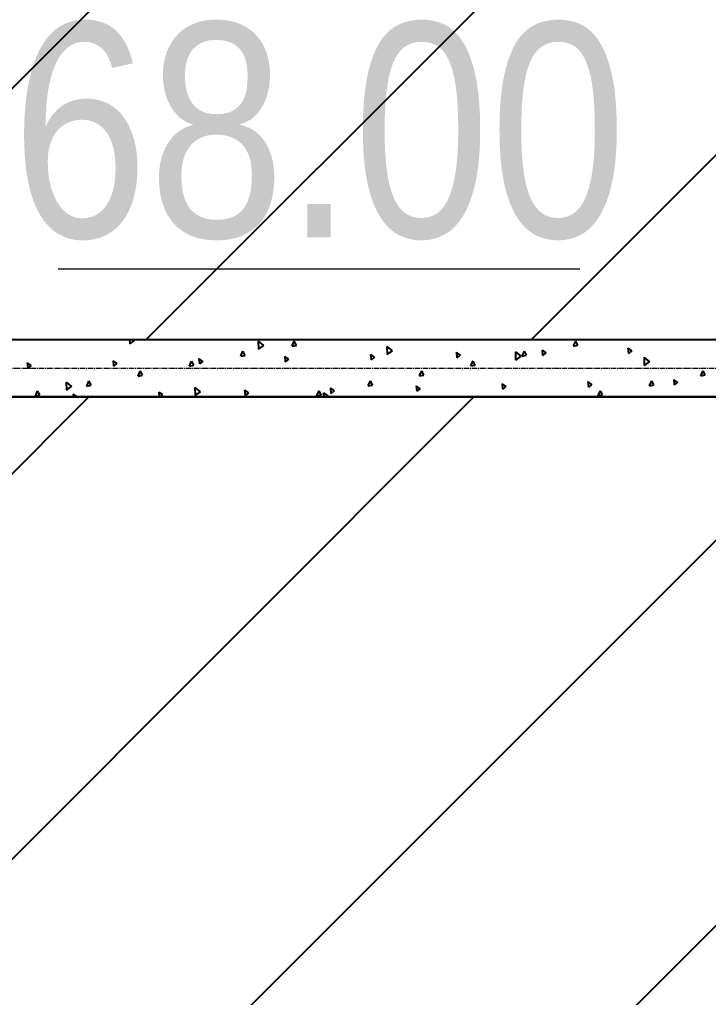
# Model space of a CAD drawing. Header units: millimetres. Extents: x 538266 to 1167394, y 114608 to 637157.
# Drawn here: x 1048213 to 1050622, y 539869 to 543288 of the extents above; entities that cross this region are included whole.
import ezdxf
from ezdxf.enums import TextEntityAlignment as Align

# ---------------------------------------------------------------- set-up
doc = ezdxf.new("R2010")
doc.units = ezdxf.units.MM
doc.linetypes.add('CENTER2', pattern=[28.575, 19.05, -3.175, 3.175, -3.175])
doc.layers.get('Defpoints').update_dxf_attribs({"color": 140})
for name, color, linetype, lineweight in [('0) шт стен 3 эт', 150, 'Continuous', 60), ('АР_площадь пом', 5, 'Continuous', 5), ('АР_Стены ПЕНОблок', 52, 'Continuous', 20), ('АР_Штриховка', 8, 'Continuous', 0)]:
    doc.layers.add(name, color=color, linetype=linetype, lineweight=lineweight)
doc.layers.add('A-AREA', color=7, linetype='Continuous', lineweight=15, true_color=0x7f7f7f)
doc.layers.add('РД_Оси_100', color=7, linetype='Continuous', lineweight=0, true_color=0x525252)
doc.layers.add('ФВ-5', color=7, linetype='Continuous')
doc.styles.add('style1', font='ARIALN.TTF')

# ---------------------------------------------------------------- blocks, each defined once
blk = doc.blocks.new('СОШ_2200_АР_ОСИ_М100_28.05.24')
at = {"layer": 'РД_Оси_100', "color": 251, "linetype": 'CENTER2', "true_color": 0x636466}
blk.add_line((29555, 45300), (-5954.958, 45300), dxfattribs=at)
blk = doc.blocks.new('MOK-МаркаПомещения1')
at = {"layer": 'A-AREA', "color": 0}
blk.add_line((-3.651, -1.944), (3.649, -1.944), dxfattribs=at)
at = {"layer": 'A-AREA', "color": 0, "style": 'style1'}
blk.add_attdef('АР-ПОМЕЩЕНИЕ:ПЛОЩАДЬ', text='', height=3, dxfattribs=at).set_placement((0, 0), align=Align.MIDDLE)
at = {"layer": 'Defpoints', "style": 'style1', "flags": 8}
blk.add_attdef('АР-ПОМЕЩЕНИЕ:НАИМЕНОВАНИЕ', text='', height=1, dxfattribs=at).set_placement((0, 2.956), align=Align.MIDDLE)
blk = doc.blocks.new('*U629')
at = {"layer": 'АР_площадь пом', "color": 5, "linetype": 'Continuous', "lineweight": 5}
ref = blk.add_blockref('MOK-МаркаПомещения1', (0, 0), dxfattribs=dict(at, xscale=100, yscale=100, zscale=100))
ref.add_attrib('АР-ПОМЕЩЕНИЕ:ПЛОЩАДЬ', '68.00', dxfattribs={"layer": 'A-AREA', "color": 0, "height": 300, "style": 'style1'}).set_placement((0, 0), align=Align.MIDDLE)
blk = doc.blocks.new('3_этаж1')
at = {"layer": 'АР_Стены ПЕНОблок', "color": 18, "linetype": 'Continuous', "lineweight": 25, "true_color": 0x000000}
for p, q in [((692073.6, 542168.7), (684503.6, 542168.7)), ((684503.6, 541968.7), (692073.6, 541968.7))]:
    blk.add_line(p, q, dxfattribs=at)
at = {"layer": 'АР_Штриховка', "color": 18, "linetype": 'Continuous', "lineweight": 25, "true_color": 0x000000}
for p, q in [((686549.4, 542154.4), (686549.1, 542168.7)), ((686549.1, 542154.5), (686567.5, 542168)), ((686567.7, 542167.8), (686566.5, 542168.7)), ((687017.6, 542148.8), (686998.6, 542163.9)), ((686999.3, 542135.5), (686998.7, 542164.1)), ((686999, 542135.6), (687017.5, 542149.1)), ((687116.1, 542146.3), (687123.9, 542163.7)), ((687116.2, 542146.2), (687131.1, 542149.1)), ((687131.1, 542149.1), (687123.9, 542163.6)), ((688100.3, 542146.9), (688108, 542164.3)), ((688100.3, 542146.8), (688115.3, 542149.7)), ((688115.2, 542149.7), (688108, 542164.2)), ((686936.6, 542111.4), (686944.3, 542128.8)), ((686936.6, 542111.3), (686951.6, 542114.2)), ((686951.6, 542114.2), (686944.4, 542128.7)), ((687404.5, 542107.9), (687391.1, 542117)), ((687393.3, 542098.8), (687391.6, 542117.7)), ((687467.5, 542129.9), (687448.5, 542145)), ((687449.2, 542116.6), (687448.6, 542145.1)), ((687448.9, 542116.7), (687467.4, 542130.2)), ((687704.6, 542115.2), (687691.3, 542124.4)), ((687693.4, 542106.1), (687691.7, 542125.1)), ((687693.4, 542106.1), (687705.1, 542115.9)), ((687917.5, 542111), (687898.4, 542126.1)), ((687899.1, 542097.7), (687898.5, 542126.2)), ((687920.7, 542112), (687928.5, 542129.4)), ((687920.8, 542111.9), (687935.7, 542114.8)), ((687935.7, 542114.8), (687928.5, 542129.3)), ((688004.7, 542122.6), (687991.4, 542131.8)), ((687993.5, 542113.5), (687991.8, 542132.5)), ((687993.5, 542113.5), (688005.2, 542123.3)), ((688304.8, 542130), (688291.5, 542139.2)), ((688293.6, 542120.9), (688292, 542139.9)), ((688293.6, 542120.9), (688305.3, 542130.7)), ((686204, 542078.4), (686190.7, 542087.5)), ((686192.8, 542069.3), (686191.2, 542088.2)), ((686192.8, 542069.2), (686204.5, 542079)), ((686504.1, 542085.7), (686490.8, 542094.9)), ((686492.9, 542076.6), (686491.3, 542095.6)), ((686492.9, 542076.6), (686504.6, 542086.4)), ((686757.1, 542076.5), (686764.8, 542093.9)), ((686757.1, 542076.4), (686772.1, 542079.4)), ((686772.1, 542079.3), (686764.9, 542093.8)), ((686804.3, 542093.1), (686790.9, 542102.3)), ((686793, 542084), (686791.4, 542103)), ((686793.1, 542084), (686804.7, 542093.8)), ((687104.4, 542100.5), (687091, 542109.7)), ((687093.2, 542091.4), (687091.5, 542110.4)), ((687093.2, 542091.4), (687104.8, 542101.2)), ((687393.3, 542098.7), (687405, 542108.5)), ((687741.2, 542077.1), (687749, 542094.5)), ((687741.3, 542077), (687756.2, 542079.9)), ((687756.2, 542079.9), (687749, 542094.4)), ((687898.8, 542097.8), (687917.3, 542111.3)), ((688367.4, 542092.1), (688348.3, 542107.2)), ((688349, 542078.7), (688348.4, 542107.3)), ((688348.7, 542078.8), (688367.2, 542092.3)), ((686577.6, 542041.6), (686585.3, 542059.1)), ((686577.6, 542041.5), (686592.6, 542044.5)), ((686592.5, 542044.5), (686585.3, 542058.9)), ((687561.7, 542042.2), (687569.4, 542059.6)), ((687561.7, 542042.1), (687576.7, 542045)), ((687576.7, 542045), (687569.5, 542059.5)), ((688545.8, 542042.7), (688553.6, 542060.1)), ((688545.9, 542042.6), (688560.8, 542045.5)), ((688560.8, 542045.5), (688553.6, 542060)), ((686346.3, 542005.8), (686327.3, 542020.9)), ((686328, 541992.5), (686327.4, 542021)), ((686398, 542006.8), (686405.8, 542024.2)), ((686398.1, 542006.7), (686413, 542009.6)), ((686413, 542009.6), (686405.8, 542024.1)), ((687382.2, 542007.3), (687389.9, 542024.7)), ((687382.2, 542007.2), (687397.2, 542010.1)), ((687397.2, 542010.1), (687390, 542024.6)), ((687864.6, 542005.1), (687851.3, 542014.2)), ((687853.4, 541996), (687851.7, 542014.9)), ((688164.7, 542012.4), (688151.4, 542021.6)), ((688153.5, 542003.3), (688151.9, 542022.3)), ((688153.5, 542003.3), (688165.2, 542013.1)), ((688366.3, 542007.8), (688374.1, 542025.2)), ((688366.4, 542007.7), (688381.3, 542010.6)), ((688381.3, 542010.6), (688374.1, 542025.1)), ((688464.8, 542019.8), (688451.5, 542029)), ((688453.6, 542010.7), (688452, 542029.7)), ((688453.6, 542010.7), (688465.3, 542020.5)), ((686218.5, 541971.9), (686226.3, 541989.3)), ((686233.5, 541974.7), (686226.3, 541989.2)), ((686327.7, 541992.6), (686346.1, 542006.1)), ((686363.2, 541968.7), (686350.7, 541977.4)), ((686352, 541968.7), (686351.2, 541978.1)), ((686664.2, 541975.6), (686650.8, 541984.7)), ((686652.8, 541968.7), (686651.3, 541985.4)), ((686655.7, 541968.7), (686664.6, 541976.2)), ((686796.2, 541986.9), (686777.2, 542002)), ((686777.9, 541973.5), (686777.3, 542002.1)), ((686777.6, 541973.6), (686796, 541987.1)), ((686964.3, 541982.9), (686950.9, 541992.1)), ((686953.1, 541973.8), (686951.4, 541992.8)), ((686953.1, 541973.8), (686964.7, 541983.6)), ((687202.7, 541972.4), (687210.4, 541989.8)), ((687217.6, 541975.2), (687210.4, 541989.7)), ((687245.2, 541968.7), (687227.1, 541983)), ((687227.5, 541968.7), (687227.2, 541983.2)), ((687264.4, 541990.3), (687251.1, 541999.5)), ((687253.2, 541981.2), (687251.5, 542000.2)), ((687253.2, 541981.2), (687264.9, 541991)), ((687564.5, 541997.7), (687551.2, 542006.9)), ((687553.3, 541988.6), (687551.6, 542007.6)), ((687553.3, 541988.6), (687565, 541998.4)), ((687853.4, 541995.9), (687865.1, 542005.7)), ((688186.8, 541972.9), (688194.5, 541990.3)), ((688186.8, 541972.8), (688201.8, 541975.7)), ((688201.8, 541975.7), (688194.6, 541990.2)), ((686218.6, 541971.8), (686233.5, 541974.7)), ((686364.4, 541968.7), (686364.5, 541968.9)), ((687202.7, 541972.3), (687217.7, 541975.2))]:
    blk.add_line(p, q, dxfattribs=at)
at = {"layer": 'АР_площадь пом', "color": 5, "linetype": 'Continuous', "lineweight": 5, "xscale": 2.5, "yscale": 2.5}
blk.add_blockref('*U629', (687210.4, 542902.2), dxfattribs=at)

msp = doc.modelspace()

# ---------------------------------------------------------------- hatches: boundary and pattern name
at = {"layer": 'ФВ-5'}
h = msp.add_hatch(dxfattribs=at)
h.set_pattern_fill('ANSI31', color=3, scale=300, style=0)
h.paths.add_polyline_path([(1054123.6, 546168.7), (1054123.6, 547068.7), (1054123.6, 547568.7), (1054091.4, 548269.4, -1), (1053491.4, 548269.4, -1), (1054091.4, 548269.4), (1054123.6, 550468.7), (1054123.6, 550768.7), (1054123.6, 550768.7), (1054123.6, 551268.7), (1046563.9, 551268.7), (1046553.6, 551258.4), (1046553.6, 550768.7), (1046551.7, 547068.7), (1046553.6, 547068.7), (1046553.6, 546168.7), (1046557.8, 542668.7), (1046553.6, 542668.7), (1046553.6, 542168.7), (1051023.6, 542168.7), (1051023.6, 542468.7), (1051023.6, 542468.7), (1051923.6, 542468.7), (1051923.6, 542468.7), (1051923.6, 542168.7), (1052003.6, 542168.7), (1052003.6, 542588.7), (1054123.6, 542589.1), (1054123.6, 542668.7)])
h = msp.add_hatch(dxfattribs=at)
h.set_pattern_fill('ANSI31', color=3, scale=300, style=0)
h.paths.add_polyline_path([(1054123.6, 541968.7), (1046553.6, 541968.7), (1046553.6, 510388.7), (1054123.6, 510388.7)])

# ---------------------------------------------------------------- linework, layer by layer
msp.add_lwpolyline([(1054123.6, 541968.7), (1046553.6, 541968.7), (1046553.6, 510388.7), (1054123.6, 510388.7)], close=True)

# ---------------------------------------------------------------- block references
at = {"layer": '0) шт стен 3 эт', "color": 5, "lineweight": 25}
msp.add_blockref('3_этаж1', (362050, 0), dxfattribs=at)
at = {"layer": 'РД_Оси_100', "lineweight": 25}
msp.add_blockref('СОШ_2200_АР_ОСИ_М100_28.05.24', (1046433.6, 496768.7), dxfattribs=at)

doc.saveas('drawing.dxf')
